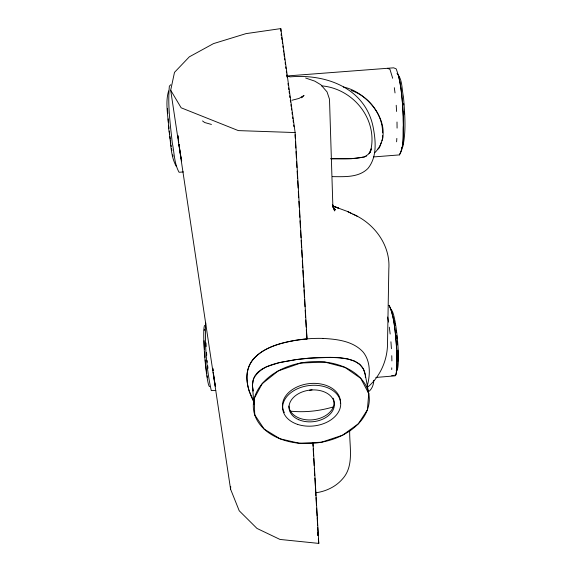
<?xml version="1.0" encoding="UTF-8"?>
<svg xmlns="http://www.w3.org/2000/svg" width="572" height="572" viewBox="0 0 572 572"><rect width="100%" height="100%" fill="white"/><g stroke="black" fill="none" stroke-linecap="round" stroke-linejoin="round"><path stroke-width="0.86" d="M391.734 369.569L391.763 367.839M391.899 360.918L391.77 355.698M396.846 138.403L396.603 141.799M397.082 128.107L397.004 122.015M313.013 443L318.797 543.4L280.001 539.439L256.978 528.428L239.218 510.775L230.573 489.167L230.723 486.543M373.788 380.33C373.666 384.827 371.907 389.532 368.025 392.077M252.91 390.776L252.402 385.235L252.988 380.48L254.733 376.14L257.543 372.515L261.411 369.433L266.337 366.802L279.265 362.627L295.545 359.681L308.665 358.244L330.33 357.386L339.689 357.843L347.755 359.016L354.504 361.068L359.716 364.214L363.435 368.847L365.358 375.082L368.747 393.543L367.374 409.874L358.365 423.781L342.535 435.228L321.557 442.213L299.235 443.243L280.08 438.81L264.192 429.122L254.726 414.822L254.454 411.325M205.748 322.837C204.697 345.424 206.413 368.49 211.282 390.604L215.787 390.462M253.911 404.34L252.416 385.128L253.56 378.628C262.055 363.728 280.516 362.548 295.545 359.681M230.573 489.167L170.685 90.219L174.496 72.358L189.318 56.842L213.492 43.615L245.981 33.634L280.788 28.6L295.123 132.561L307.014 338.896C288.181 341.069 266.995 344.415 253.389 358.951C242.8 371.414 246.947 389.596 254.275 402.616M367.06 386.629C370.256 375.389 370.878 361.997 363.334 352.295C353.324 341.055 337.201 339.189 323.03 338.438M381.381 142.206L379.429 147.733L377.534 149.485M381.939 140.626L382.775 138.26L382.689 135.585M168.611 90.941C164.9 103.239 168.447 116.795 168.754 129.465C171.085 141.606 170.156 155.484 176.298 166.402M302.252 96.518L301.716 97.476M373.623 156.935L399.392 154.905C405.312 143.243 402.824 129.279 403.289 116.624C402.245 100.593 401.952 84.027 396.146 68.847L393.643 67.825L286.493 76.004M370.213 152.038L369.126 153.339L371.207 148.877L370.399 151.945C378.693 120.099 353.768 88.631 321.571 85.843M370.298 151.916L368.282 154.283L364.385 157.143M399.392 154.905C404.947 146.432 402.23 134.656 403.46 125.039C403.124 108.623 402.066 92.171 398.67 76.076M401.844 147.669L402.831 146.632C406.377 130.323 404.747 113.42 403.482 96.94C401.623 89.232 402.717 79.622 397.025 73.445M170.756 84.742L169.362 86.165C167.603 105.141 170.277 124.203 172.301 143.057C174.388 152.745 174.138 163.456 179.072 172.279L183.426 171.936M375.068 152.467C397.218 129 369.734 92.228 343.35 87.023M368.232 386.672C380.709 375.861 387.673 359.309 387.523 342.914L388.831 268.826C390.547 245.088 374.131 223.209 352.852 214.092M301.53 97.805L304.032 95.453L299.049 98.427L291.985 100.257M394.759 375.218L395.874 374.774L396.854 369.133L396.696 350.021M366.545 156.042C355.076 159.924 342.649 158.494 330.723 158.773M333.569 406.828C319.569 411.061 304.726 412.655 290.168 411.125M292.771 340.79C274.917 344.337 251.837 351.187 247.419 371.543A64.922 36.958 40.9 0 0 249.335 391.57M363.485 157.207L351.616 158.637L330.995 158.759M315.744 492.799C325.733 491.441 335.571 486.894 342.263 479.222C354.597 465.98 349.235 446.367 349.699 430.294M309.552 390.204L312.076 389.868M391.706 375.647L393.364 375.504M375.811 377.456L395.023 375.847A35.464 4.304 84.9 0 0 397.018 355.255A35.464 4.304 84.9 0 0 393.178 318.247L391.169 309.659L389.124 305.391M287.866 76.519L289.482 76.455M306.32 338.91L306.928 338.903M289.832 76.905C326.705 73.502 366.731 88.689 373.53 129.186C375.897 142.249 376.819 157.615 367.875 168.525C358.601 177.756 344.43 176.684 332.375 176.641M323.359 357.428C338.417 357.214 363.971 356.528 365.537 376.855M295.123 132.561L238.317 130.602L181.152 107.801L170.685 90.219M305.641 78.014L314.793 81.145L320.849 84.763L327.055 91.928L329.493 99.192L332.904 207.35L332.718 205.205M211.433 124.439L204.662 122.522L202.524 120.935M351.187 90.476C368.776 96.339 382.732 114.107 382.604 132.911M332.69 206.02L347.411 211.447L357.364 216.302M332.811 206.084L338.638 208.158L332.997 206.006M387.551 68.29L389.947 69.319L392.685 78.271M347.411 211.447L351.487 213.442M333.419 207.943L335.592 209.931L333.211 207.493M254.325 402.538L249.421 391.591M368.747 393.543L360.71 378.335L344.973 367.388L324.753 362.076L300.607 363.056L278.192 370.949L262.212 383.662L254.268 398.448L254.726 414.822M389.031 305.326C395.245 318.583 395.109 333.926 396.618 348.269M333.712 208.894L334.641 210.939L332.675 204.769M215.394 386.157L214.293 380.294M387.666 317.052L388.552 322.079M181.16 158.444L181.696 160.861M215.351 386.243L213.256 372.372M394.322 87.695L395.023 92.921M307.014 338.896L306.306 329.687M180.981 157.636L178.95 144.23A44.094 3.804 84.3 0 0 181.553 160.675M389.317 327.184L390.168 334.027M281.667 37.294L282.025 39.904M282.268 41.642L282.504 43.386M282.861 45.996L283.104 47.741M283.462 50.35L283.698 52.095M283.941 53.832L284.298 56.449M284.534 58.187L284.777 59.931M285.135 62.541L285.371 64.286M285.728 66.895L285.971 68.633M286.329 71.25L286.565 72.987M286.808 74.732L287.165 77.342M288.009 83.491L288.252 85.257M288.617 87.902L288.86 89.668M289.096 91.434L289.339 93.2M289.704 95.853L289.947 97.619M290.311 100.264L290.555 102.038M290.919 104.683L291.162 106.449M291.398 108.215L291.641 109.981M292.006 112.634L292.249 114.4M292.614 117.045L292.857 118.812M293.1 120.578L293.343 122.344M293.708 124.996L293.944 126.762M214.185 379.508L213.263 372.236M177.892 135.843L178.192 138.36M178.392 140.04L178.7 142.557L178.4 139.911M252.416 385.128L253.117 391.055M212.784 368.296L213.07 370.742M177.906 135.493L178.207 138.145M212.898 368.797L213.084 370.52M317.789 532.768L318.068 535.421M317.789 533.726L317.975 535.485M318.339 539.003L318.797 543.4M390.926 341.77L391.434 348.705M396.217 105.291L396.603 111.461M280.788 28.6L280.959 31.253M281.131 33.912L281.238 35.678M295.038 134.713L295.245 138.26M295.445 141.813L295.81 148.026M296.01 151.58L296.375 157.793M296.575 161.347L296.932 167.56M297.14 171.114L297.554 178.214M297.705 180.874L298.112 187.981M298.319 191.534L298.677 197.748M298.884 201.294L299.242 207.514M299.449 211.061L299.807 217.274M300.014 220.828L300.372 227.041M300.579 230.595L300.986 237.695M301.144 240.362L301.551 247.447M301.709 250.1L302.116 257.178M302.316 260.71L302.724 267.789M302.881 270.442L303.289 277.513M303.446 280.166L303.854 287.237M304.004 289.89L304.411 296.968M304.569 299.621L304.976 306.692M305.183 310.231L305.591 317.303M305.741 319.955L306.149 327.034M312.827 442.614L313.034 446.167M313.191 448.827L313.599 455.927M313.749 458.587L314.164 465.687M314.314 468.354L314.729 475.446M314.879 478.113L315.344 486.1M315.444 487.873L315.901 495.81M316.009 497.576L316.466 505.498M316.616 508.143L317.074 516.066M317.174 517.824L317.632 525.754M317.739 527.513L318.196 535.442M365.358 375.082L365.379 377.627M403.618 103.275A34.735 5.034 86.9 0 1 403.761 105.026M404.168 111.297A34.735 5.034 86.9 0 1 404.297 113.942M173.073 156.32A34.956 3.332 84.2 0 1 172.751 154.819M171.907 150.45A34.956 3.332 84.2 0 1 171.579 148.52M171.25 146.532A34.956 3.332 84.2 0 1 171.014 144.981M170.771 143.35A34.956 3.332 84.2 0 1 170.413 140.805M170.177 139.053A34.956 3.332 84.2 0 1 169.841 136.386M169.627 134.599A34.956 3.332 84.2 0 1 169.233 131.095M168.962 128.464A34.956 3.332 84.2 0 1 168.704 125.797M168.397 122.286A34.956 3.332 84.2 0 1 168.132 118.897M167.796 113.549A34.956 3.332 84.2 0 1 167.582 108.58M391.012 309.96A30.516 3.768 84.9 0 1 397.583 340.941A30.516 3.768 84.9 0 1 396.224 370.713M394.373 320.206A28.107 3.475 84.9 0 1 394.687 321.736M395.002 323.387A28.107 3.475 84.9 0 1 395.309 325.139M396.189 331.031A28.107 3.475 84.9 0 1 396.403 332.697M396.703 335.249A28.107 3.475 84.9 0 1 397.054 338.653M397.297 341.312A28.107 3.475 84.9 0 1 397.569 344.909M397.855 350.128A28.107 3.475 84.9 0 1 397.89 361.189M207.958 368.318A30.681 2.424 85.5 0 1 207.686 365.823M207.336 362.312A30.681 2.424 85.5 0 1 207.171 360.517M206.728 355.205A30.681 2.424 85.5 0 1 206.542 352.559M206.17 346.503A30.681 2.424 85.5 0 1 206.006 342.943M209.731 386.536A30.681 2.495 85.5 0 1 204.783 357.142A30.681 2.495 85.5 0 1 204.819 325.439M207.414 377.684A28.25 2.295 85.5 0 1 207.093 375.74M206.764 373.566A28.25 2.295 85.5 0 1 205.813 365.894M205.641 364.271A28.25 2.295 85.5 0 1 205.234 360.002M205.012 357.378A28.25 2.295 85.5 0 1 204.626 352.13M204.461 349.456A28.25 2.295 85.5 0 1 204.09 340.669M204.254 330.48A28.25 2.295 85.5 0 1 204.411 329.272M333.19 398.241A22.708 15.88 -6.5 0 1 315.236 419.469A22.708 15.88 -6.5 0 1 288.86 406.048M295.51 359.659A46.689 8.23 -5.1 0 1 323.402 357.4M292.742 340.762A49.457 16.245 -5.4 0 1 323.051 338.417M284.37 412.627A29.072 20.327 -6.5 0 1 307.1 383.905A29.072 20.327 -6.5 0 1 340.376 403.417M282.032 439.539A58.194 40.719 -6.5 0 0 369.319 399.485A58.194 40.719 -6.5 0 0 282.589 368.747A58.194 40.719 -6.5 0 0 282.032 439.539M297.64 424.403A29.136 20.335 -6.5 0 0 340.705 403.653A29.136 20.335 -6.5 0 0 296.661 389.132A29.136 20.335 -6.5 0 0 297.64 424.403M298.748 419.726A22.766 15.887 -6.5 0 0 334.298 405.913A22.766 15.887 -6.5 0 0 302.023 392.027A22.766 15.887 -6.5 0 0 298.748 419.726"/></g></svg>
